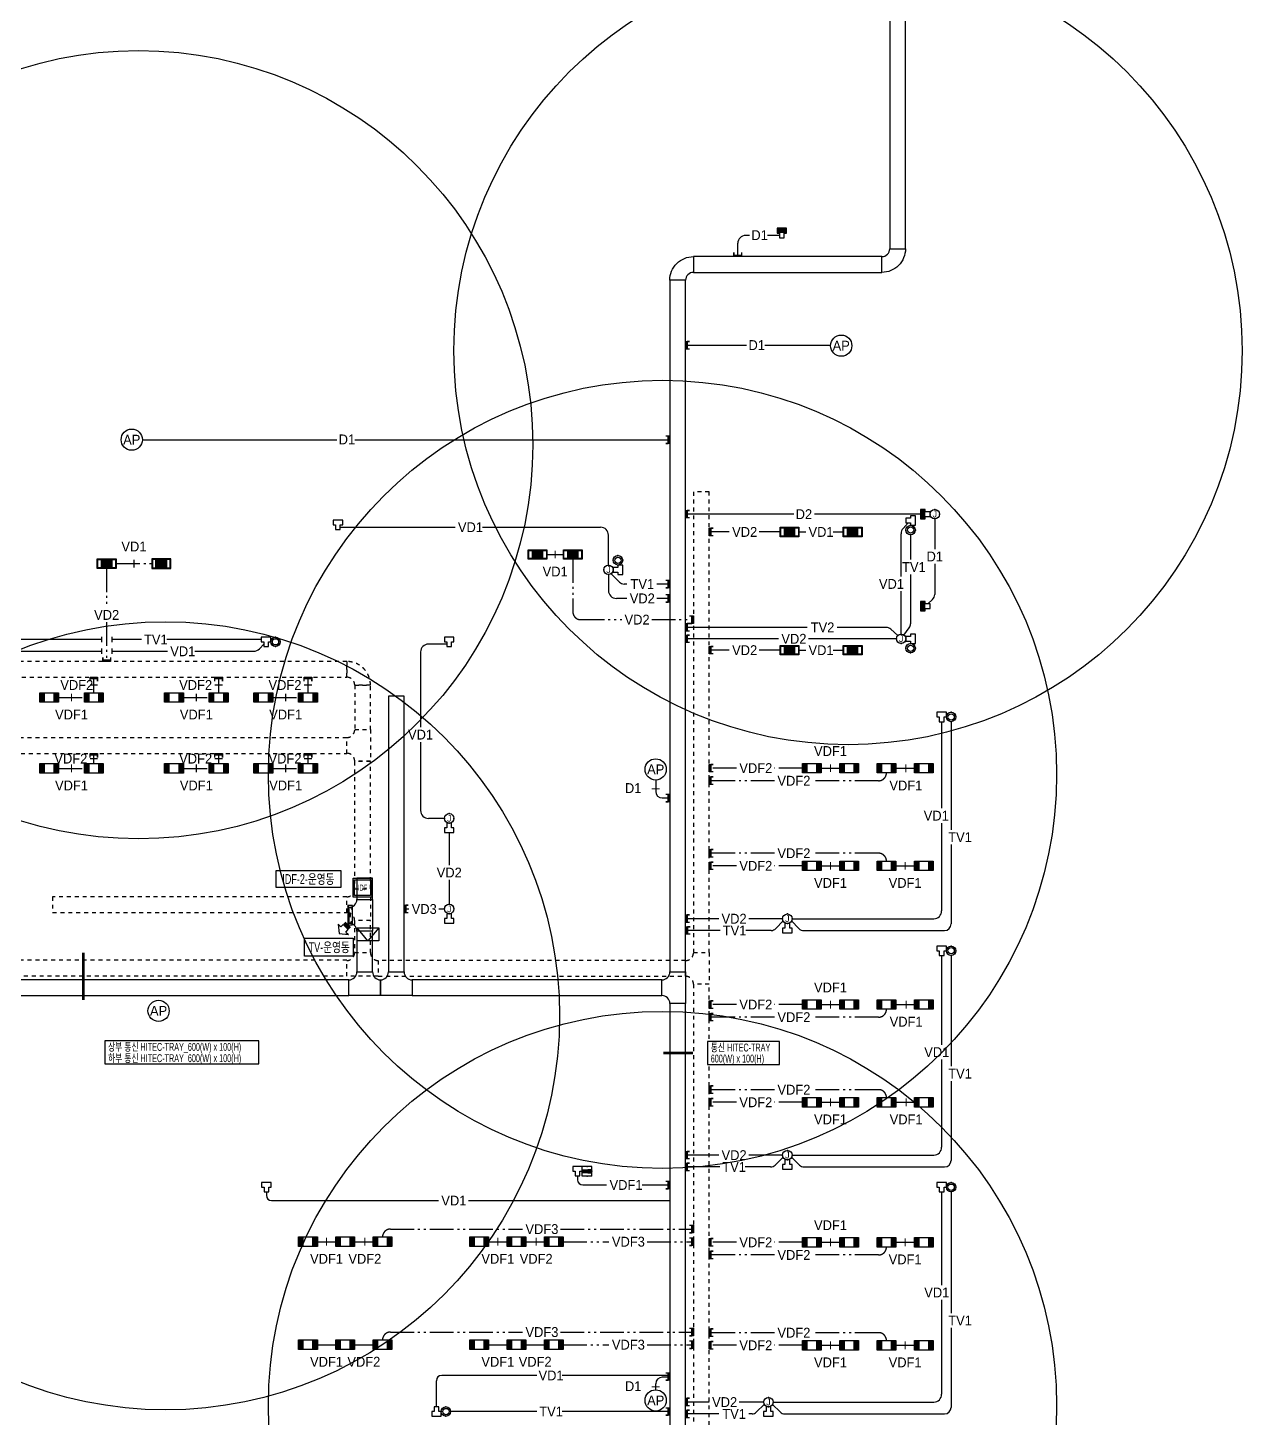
# Model space of a CAD drawing. Header units: millimetres. Extents: x 90978 to 501618, y -355196 to 882030.
# Drawn here: x 136077 to 182293, y -116468 to -63543 of the extents above; entities that cross this region are included whole.
import ezdxf
from ezdxf.enums import TextEntityAlignment as Align

# ---------------------------------------------------------------- set-up
doc = ezdxf.new("R2010")
doc.units = ezdxf.units.MM
doc.header["$LTSCALE"] = 150
doc.set_wipeout_variables(frame=1)
doc.linetypes.add('D1', pattern=[3, 1, -1, 1])
doc.linetypes.add('E6', pattern=[10, 6, -1, 0.5, -1, 0.5, -1])
doc.layers.get('0').update_dxf_attribs({"lineweight": 0})
doc.layers.get('Defpoints').update_dxf_attribs({"color": 163})
for name, color, linetype in [('------07 System Box', 6, 'Continuous'), ('------10 Telecommunication Terminal Board', 3, 'Continuous'), ('------11 Television Distribution Panel', 4, 'Continuous'), ('------13 Telecommunication Outlet', 3, 'Continuous'), ('------14 Television Outlet', 3, 'Continuous'), ('------19 Communication Etc', 3, 'Continuous'), ('-----20 General Symbol', 3, 'Continuous'), ('-----21 Embeded Wire in Ceiling or Wall', 4, 'Continuous'), ('-----22 Concealed Wire in Floor', 4, 'E6'), ('-----23 Concealed or Exposed Wire', 4, 'D1'), ('-----27 Communication Cable Tray', 2, 'Continuous'), ('-----27 Communication Cable Tray_Access Floor', 1, 'D1'), ('-----29 Indicator', 1, 'Continuous')]:
    doc.layers.add(name, color=color, linetype=linetype)
doc.styles.add('ELEC', font='')
doc.styles.get('ELEC').set_extended_font_data('Dotum')

# ---------------------------------------------------------------- blocks, each defined once
blk = doc.blocks.new('O03')
at = {"linetype": 'Continuous'}
for p, q in [((-101, 101), (101, -101)), ((-74, 127), (127, -74)), ((-48, 154), (154, -48)), ((-27, 366), (69, 270)), ((-27, 366), (321, 321)), ((69, 270), (-21, 180)), ((-21, 180), (180, -21)), ((270, 69), (180, -21)), ((270, 69), (366, -27)), ((321, 321), (366, -27))]:
    blk.add_line(p, q, dxfattribs=at)
blk = doc.blocks.new('B11')
h = blk.add_hatch(color=256)
h.dxf.hatch_style = 1
h.paths.add_polyline_path([(150, 150), (-150, 150), (-150, -150), (150, -150)])
at = {"linetype": 'Continuous'}
for points in [[(300, -150), (-300, -150), (-300, 150), (300, 150)], [(-150, 150), (150, 150), (150, -150), (-150, -150)]]:
    blk.add_lwpolyline(points, close=True, dxfattribs=at)
at = {"color": 1, "linetype": 'Continuous'}
for points in [[(-280, 130), (-170, 130), (-170, -130), (-280, -130)], [(170, 130), (280, 130), (280, -130), (170, -130)]]:
    blk.add_lwpolyline(points, close=True, dxfattribs=at)
blk = doc.blocks.new('G12')
blk.add_lwpolyline([(-300, 600), (300, 600), (300, 0), (-300, 0)], close=True)
at = {"color": 1}
blk.add_lwpolyline([(-250, 550), (250, 550), (250, 50), (-250, 50)], close=True, dxfattribs=at)
at = {"style": 'ELEC', "width": 0.6}
blk.add_text('IDF', height=200, dxfattribs=at).set_placement((0, 300), align=Align.MIDDLE)
blk = doc.blocks.new('G02')
blk.add_lwpolyline([(150, 150), (75, 150), (75, 300), (-75, 300), (-75, 150), (-150, 150), (-150, 0), (150, 0)], close=True)
blk = doc.blocks.new('G01')
blk.add_hatch(color=256).paths.add_polyline_path([(150, 150), (75, 150), (-75, 150), (-150, 150), (-150, 0), (150, 0)])
blk.add_blockref('G02', (0, 0))
blk = doc.blocks.new('O08')
blk.add_hatch(color=256).paths.add_polyline_path([(120, 51), (-120, 51), (-120, 0), (120, 0)])
blk.add_lwpolyline([(120, 127.5), (120, 0), (-120, 0), (-120, 127.5), (-120, 51), (120, 51)])
blk = doc.blocks.new('O04')
blk.add_circle((0, 0), 150)
for p in [(-150, 0), (0, 150), (150, 0), (0, -150)]:
    blk.add_point(p)
at = {"style": 'ELEC'}
blk.add_text('J', height=214, dxfattribs=at).set_placement((0, 0), align=Align.MIDDLE)
blk = doc.blocks.new('A$C69d3834d')
at = {"layer": '------19 Communication Etc', "color": 3}
blk.add_circle((404, 404), 404, dxfattribs=at)
at = {"layer": 'Defpoints'}
blk.add_circle((663, 215), 15000, dxfattribs=at)
at = {"layer": '------19 Communication Etc', "style": 'ELEC'}
blk.add_text('AP', height=375, dxfattribs=at).set_placement((404, 404, 0), align=Align.MIDDLE_CENTER)
blk = doc.blocks.new('C02-1')
at = {"layer": '------14 Television Outlet', "color": 3, "linetype": 'Continuous'}
for radius in [150, 100]:
    blk.add_circle((0, 150), radius, dxfattribs=at)
at = {"layer": '------14 Television Outlet', "color": 3}
for p in [(-150, 150), (0, 300), (0, 0), (150, 150)]:
    blk.add_point(p, dxfattribs=at)
blk = doc.blocks.new('TV-BOX')
at = {"layer": '------11 Television Distribution Panel', "color": 3}
for p, q in [((0, 0), (-200, 238)), ((200, 238), (0, 0))]:
    blk.add_line(p, q, dxfattribs=at)
blk.add_lwpolyline([(-200, 0), (-200, 238), (200, 238), (200, 0)], close=True, dxfattribs=at)
blk = doc.blocks.new('A$C2c78cba1')
at = {"layer": '------07 System Box'}
h = blk.add_hatch(color=256, dxfattribs=at)
h.dxf.hatch_style = 1
h.paths.add_polyline_path([(367, 790), (56, 790), (56, 56), (367, 56)])
h = blk.add_hatch(color=256, dxfattribs=at)
h.dxf.hatch_style = 1
h.paths.add_polyline_path([(1637, 790), (1327, 790), (1327, 56), (1637, 56)])
at = {"layer": '------07 System Box', "linetype": 'Continuous'}
for points in [[(1694, 0), (0, 0), (0, 847), (1694, 847)], [(423, 847), (1270, 847), (1270, 0), (423, 0)]]:
    blk.add_lwpolyline(points, close=True, dxfattribs=at)
at = {"layer": '------07 System Box', "color": 1, "linetype": 'Continuous'}
for points in [[(56, 790), (367, 790), (367, 56), (56, 56)], [(1327, 790), (1637, 790), (1637, 56), (1327, 56)]]:
    blk.add_lwpolyline(points, close=True, dxfattribs=at)
blk = doc.blocks.new('광포트_1')
at = {"ltscale": 0.7}
h = blk.add_hatch(color=254, dxfattribs=at)
h.dxf.hatch_style = 1
h.paths.add_polyline_path([(44, 285), (-44, 285), (-44, 159), (44, 159)])
h.paths.add_polyline_path([(44, 141), (-44, 141), (-44, 15), (44, 15)])
at = {"linetype": 'Continuous'}
for p, q in [((-150, 300), (150, 300)), ((-150, 0), (-150, 300)), ((-150, 0), (150, 0)), ((150, 0), (150, 300))]:
    blk.add_line(p, q, dxfattribs=at)
for points in [[(-44, 159), (-44, 285), (44, 285), (44, 159)], [(-44, 141), (-44, 15), (44, 15), (44, 141)]]:
    blk.add_lwpolyline(points, close=True, dxfattribs=at)
for p in [(-150, 150), (0, 285), (0, 0), (150, 150)]:
    blk.add_point(p, dxfattribs=at)

msp = doc.modelspace()

# ---------------------------------------------------------------- linework, layer by layer
at = {"layer": '------10 Telecommunication Terminal Board', "color": 1, "elevation": 0}
msp.add_lwpolyline([(148454.20455, -98881.94651), (146613.13503, -98881.94651), (146613.13503, -98200.14338), (148454.20455, -98200.14338)], close=True, dxfattribs=at)
at = {"layer": '-----21 Embeded Wire in Ceiling or Wall'}
for p, q in [((163540.84034, -71444.98305), (163395.02278, -71444.98305)), ((164683.52687, -71444.98305), (164230.79964, -71444.98305)), ((163095.02278, -72252.69588), (163095.02278, -71744.98305)), ((163431.67351, -75630), (161110.48663, -75630)), ((166629.43462, -75630), (164121.63281, -75630)), ((140436.60177, -79222.72812), (147834.95709, -79222.72812)), ((148524.91639, -79222.72812), (160510.48663, -79222.72812)), ((147970.09359, -82553.10894), (152339.70571, -82553.10894)), ((153383.80341, -82553.10894), (157875.55696, -82553.10894)), ((165227.32382, -82056.31841), (161110.48663, -82056.31841)), ((170053.57217, -82056.31847), (166011.92354, -82056.31841)), ((169583.57131, -82390.69916), (169391.25237, -82597.88556)), ((170593.572, -82236.31847), (170593.572, -83385.06447)), ((158175.55696, -83992.18955), (158175.55696, -82853.10894)), ((169311.12662, -84429.97495), (169311.12662, -82801.98189)), ((169673.57131, -82840.69916), (169673.57131, -83786.66393)), ((170593.572, -83948.3277), (170593.572, -85112.55782)), ((158175.55696, -84352.18955), (158175.55696, -84962.18955)), ((158274.66546, -84322.44768), (158595.65821, -84643.44042)), ((169673.57131, -84349.92716), (169673.57131, -86232.89287)), ((158879.30223, -84716.66373), (158772.4349, -84716.66373)), ((160449.28663, -84716.66373), (160018.04036, -84716.66373)), ((169311.12662, -86620.69766), (169311.12662, -84993.23817)), ((158879.30223, -85262.18955), (158475.55696, -85262.18955)), ((160449.28663, -85262.18955), (160018.04036, -85262.18955)), ((170323.57131, -85466.31841), (170510.49381, -85298.66829)), ((138877.42866, -86725.94976), (138877.42866, -86925.94976)), ((139277.42866, -86725.94976), (139277.42866, -86925.94976)), ((165738.9017, -86364.94764), (161110.48663, -86364.94764)), ((168745.12139, -86364.94764), (166877.63982, -86364.94764)), ((169181.51389, -86678.38315), (168915.00264, -86431.53455)), ((169420.82821, -86656.14331), (169624.34124, -86381.86077)), ((138877.42866, -86825.94976), (134518.80165, -86825.94976)), ((134518.80165, -87275.87465), (138877.42866, -87275.87465)), ((138877.42866, -87175.87465), (138877.42866, -87375.87465)), ((140407.25825, -86825.94976), (139277.42866, -86825.94976)), ((139277.42866, -87175.87465), (139277.42866, -87375.87465)), ((139277.42866, -87275.87465), (141391.73011, -87275.88612)), ((144963.00712, -86825.94976), (141372.99773, -86825.94976)), ((142435.82781, -87275.89178), (144672.2707, -87275.90391)), ((145053.00712, -87005.94976), (144892.58866, -87179.52295)), ((151023.40594, -87301.99145), (151023.40594, -90166.18433)), ((152023.40594, -87001.99145), (151323.40594, -87001.99145)), ((164649.23683, -86800.69766), (161110.48663, -86800.69766)), ((169133.57131, -86800.69766), (165787.97496, -86800.69766)), ((170855.55495, -89954.98369), (170855.55495, -93251.16576)), ((171215.55495, -89954.98369), (171215.55495, -94070.42658)), ((151023.40594, -90729.44756), (151023.40594, -93334.98162)), ((159972.91784, -92176.41205), (159972.91784, -92610)), ((160222.91784, -92860), (160510.48663, -92860)), ((151935.49448, -93634.98162), (151323.40594, -93634.98162)), ((152115.49448, -94174.98162), (152115.49448, -95417.51912)), ((170855.55495, -93814.42899), (170855.55495, -97154.98367)), ((171215.55495, -94633.68981), (171215.55495, -97654.98367)), ((152115.49448, -95980.78235), (152115.49448, -96874.66104)), ((150459.77052, -97084.98114), (150580.42051, -97084.98114)), ((151718.14099, -97084.98114), (151935.49448, -97084.98114)), ((162373.28276, -97454.98367), (161110.48662, -97454.98367)), ((162432.08619, -97903.67279), (161189.02126, -97903.67279)), ((164363.2888, -97903.67279), (163397.82568, -97903.67279)), ((164802.31804, -97454.98367), (163512.02089, -97454.98367)), ((164829.02, -97541.49498), (164540.0655, -97830.44948)), ((165135.61607, -97541.49498), (165425.88146, -97831.76037)), ((165162.31804, -97454.98367), (170555.55495, -97454.98367)), ((165602.65816, -97904.98367), (170965.55495, -97904.98367)), ((170855.55495, -98854.98369), (170855.55495, -102251.16576)), ((171215.55495, -98854.98369), (171215.55495, -103070.42658)), ((170855.55495, -102814.42899), (170855.55495, -106154.98367)), ((171215.55495, -103633.68981), (171215.55495, -106654.98367)), ((162373.28277, -106454.98367), (161110.48663, -106454.98367)), ((162414.75156, -106904.47589), (161171.68662, -106904.47589)), ((164345.95417, -106904.47589), (163380.49104, -106904.47589)), ((164802.31804, -106454.98367), (163512.02089, -106454.98367)), ((164811.68537, -106542.29808), (164522.73086, -106831.25258)), ((165152.95071, -106542.29808), (165442.413, -106831.76037)), ((165162.31804, -106454.98367), (170555.55495, -106454.98367)), ((165619.18969, -106904.98367), (170965.55495, -106904.98367)), ((156997.22117, -107243.10274), (156997.22117, -107389.54359)), ((145156.61904, -107854.98369), (145156.61904, -107984.03342)), ((157197.22117, -107589.54359), (158104.52674, -107589.54359)), ((159461.03963, -107589.54359), (160510.48663, -107589.54359)), ((170855.55495, -107854.98369), (170855.55495, -111401.74817)), ((171215.55495, -107854.98369), (171215.55495, -112470.42659)), ((145356.61904, -108184.03342), (151707.86018, -108184.03342)), ((152846.59831, -108184.03342), (160510.48663, -108184.03342)), ((170855.55495, -111965.0114), (170855.55495, -115554.98369)), ((171215.55495, -113033.68982), (171215.55495, -116054.98369)), ((155449.12173, -114840.50014), (151828.79433, -114840.50014)), ((160510.48663, -114840.50014), (156414.86122, -114840.50014)), ((151628.79433, -116034.98379), (151628.79433, -115040.50014)), ((159972.91784, -115389.0442), (159972.91784, -115159.9794)), ((160510.48663, -114909.9794), (160222.91784, -114909.9794)), ((162012.72653, -115854.98369), (161110.48663, -115854.98369)), ((164081.20556, -115854.98369), (163151.46465, -115854.98369)), ((164441.20556, -115854.98369), (170555.55495, -115854.98369)), ((155449.12173, -116214.98379), (152168.79433, -116214.98379)), ((160510.48663, -116214.98379), (156414.86122, -116214.98379)), ((162373.28276, -116304.98369), (161110.48662, -116304.98369)), ((163638.35256, -116304.98369), (163512.02089, -116304.98369)), ((164104.08376, -115942.80588), (163815.12925, -116231.76038)), ((164418.32737, -115942.80588), (164707.28188, -116231.76038)), ((164884.05857, -116304.98369), (170965.55495, -116304.98369))]:
    msp.add_line(p, q, dxfattribs=at)
for centre, radius, start, end in [((163395.02278, -71744.98305), 300, 90, 180), ((157875.55696, -82853.10894), 300, 0, 90), ((169611.12662, -82801.98189), 300, 137.131258851, 180), ((158772.4349, -84466.66373), 250, 225, 270), ((158475.55696, -84962.18955), 300, 180, 270), ((170343.572, -85112.55782, 0), 250, 311.888815926, 0), ((169423.57131, -86232.89287), 250, 323.425206264, 0), ((168745.12139, -86614.94764, 0), 250, 47.19346351, 90), ((144672.27233, -86975.90391), 300, 269.999689183, 317.255509616), ((151323.40594, -87301.99145), 300, 90, 180), ((160222.91784, -92610), 250, 180, 270), ((151323.40594, -93334.98162), 300, 180, 270), ((170555.55495, -97154.98367), 300, 270, 0), ((164363.2888, -97653.67279), 250, 270, 315), ((165602.65816, -97654.98367), 250, 225, 270), ((170965.55495, -97654.98367), 250, 270, 0), ((170555.55495, -106154.98367), 300, 270, 0), ((164345.95417, -106654.47589), 250, 270, 315), ((165619.18969, -106654.98367), 250, 225, 270), ((170965.55495, -106654.98367), 250, 270, 0), ((157197.22117, -107389.54359), 200, 180, 270), ((145356.61904, -107984.03342), 200, 180, 270), ((151828.79433, -115040.50014), 200, 90, 180), ((160222.91784, -115159.9794), 250, 90, 180), ((170555.55495, -115554.98369), 300, 270, 0), ((163638.35256, -116054.98369), 250, 270, 315), ((164884.05857, -116054.98369), 250, 225, 270), ((170965.55495, -116054.98369), 250, 270, 0)]:
    msp.add_arc(centre, radius, start, end, dxfattribs=at)
at = {"layer": '-----22 Concealed Wire in Floor'}
for p, q in [((162774.90144, -82733.10829), (162010.48663, -82733.10829)), ((164705.55538, -82733.10829), (163913.63957, -82733.10829)), ((165425.55538, -82733.10829), (165682.43581, -82733.10829)), ((166726.53351, -82733.10829), (167105.55538, -82733.10829)), ((155835.51645, -83590.98693), (156458.38434, -83590.98693)), ((139077.42866, -84119.05089), (139077.42866, -85610.29958)), ((139437.42866, -83939.05089), (140793.6821, -83939.05089)), ((156818.38434, -83770.98693), (156818.38434, -85770.98693)), ((139077.42866, -86173.56281), (139077.42866, -87664.27793)), ((157118.38434, -86070.98693), (158681.31592, -86070.98693)), ((159820.05404, -86070.98693), (161410.48663, -86070.98693)), ((162774.90144, -87233.10829), (162010.48663, -87233.10829)), ((164705.55538, -87233.10829), (163913.63957, -87233.10829)), ((165425.55538, -87233.10829), (165682.43581, -87233.10829)), ((166726.53351, -87233.10829), (167105.55538, -87233.10829)), ((138590.55538, -88853.10829), (138590.55538, -88264.27793)), ((143340.55538, -88853.10829), (143340.55538, -88264.27793)), ((146740.55538, -88853.10829), (146740.55538, -88264.27793)), ((137250.55538, -89033.10829), (138230.55538, -89033.10829)), ((142000.55538, -89033.10829), (142980.55538, -89033.10829)), ((145400.55538, -89033.10829), (146380.55538, -89033.10829)), ((138590.55538, -91553.10829), (138590.55538, -91170.58545)), ((143340.55538, -91553.10829), (143340.55538, -91170.58545)), ((146740.55538, -91553.10829), (146740.55538, -91170.58545)), ((137250.55538, -91733.10829), (138230.55538, -91733.10829)), ((142000.55538, -91733.10829), (142980.55538, -91733.10829)), ((145400.55538, -91733.10829), (146380.55538, -91733.10829)), ((163043.69384, -91723.1083), (162010.48663, -91723.1083)), ((165555.55538, -91723.1083), (164494.84717, -91723.1083)), ((166275.55538, -91723.1083), (166975.55538, -91723.1083)), ((169115.55538, -91723.1083), (169815.55538, -91723.1083)), ((164493.69384, -92203.1083), (162010.48663, -92203.1083)), ((168455.55538, -92203.1083), (165944.84717, -92203.1083)), ((164493.69384, -94963.1083), (162010.48663, -94963.1083)), ((168455.55538, -94963.1083), (165944.84717, -94963.1083)), ((163043.69384, -95443.1083), (162010.48663, -95443.1083)), ((165555.55538, -95443.1083), (164494.84717, -95443.1083)), ((166275.55538, -95443.1083), (166975.55538, -95443.1083)), ((169115.55538, -95443.1083), (169815.55538, -95443.1083)), ((163043.69384, -100723.1083), (162010.48663, -100723.1083)), ((165555.55538, -100723.1083), (164494.84717, -100723.1083)), ((166275.55538, -100723.1083), (166975.55538, -100723.1083)), ((169115.55538, -100723.1083), (169815.55538, -100723.1083)), ((164493.69384, -101203.1083), (162010.48663, -101203.1083)), ((168455.55538, -101203.1083), (165944.84717, -101203.1083)), ((164493.69384, -103963.1083), (162010.48663, -103963.1083)), ((168455.55538, -103963.1083), (165944.84717, -103963.1083)), ((163043.69384, -104443.1083), (162010.48663, -104443.1083)), ((165555.55538, -104443.1083), (164494.84717, -104443.1083)), ((166275.55538, -104443.1083), (166975.55538, -104443.1083)), ((169115.55538, -104443.1083), (169815.55538, -104443.1083)), ((149875.55538, -109269.95952), (154903.69384, -109269.95952)), ((156353.82953, -109269.95952), (161410.48663, -109269.95952)), ((147095.55538, -109749.95952), (147795.55538, -109749.95952)), ((148515.55538, -109749.95952), (149215.55538, -109749.95952)), ((153615.55538, -109749.95952), (154315.55538, -109749.95952)), ((155035.55538, -109749.95952), (155735.55538, -109749.95952)), ((156455.55538, -109749.95952), (158193.69384, -109749.95952)), ((159643.82953, -109749.95952), (161410.48663, -109749.95952)), ((163043.69384, -109773.1083), (162010.48663, -109773.1083)), ((165555.55538, -109773.1083), (164494.84717, -109773.1083)), ((166275.55538, -109773.1083), (166975.55538, -109773.1083)), ((169115.55538, -109773.1083), (169815.55538, -109773.1083)), ((164493.69384, -110253.1083), (162010.48663, -110253.1083)), ((168455.55538, -110253.1083), (165944.84717, -110253.1083)), ((149875.55538, -113189.95952), (154903.69384, -113189.95952)), ((156353.82953, -113189.95952), (161410.48663, -113189.95952)), ((164493.69384, -113213.1083), (162010.48663, -113213.1083)), ((168455.55538, -113213.1083), (165944.84717, -113213.1083)), ((147095.55538, -113669.95952), (147795.55538, -113669.95952)), ((148515.55538, -113669.95952), (149215.55538, -113669.95952)), ((153615.55538, -113669.95952), (154315.55538, -113669.95952)), ((155035.55538, -113669.95952), (155735.55538, -113669.95952)), ((156455.55538, -113669.95952), (158193.69384, -113669.95952)), ((159643.82953, -113669.95952), (161410.48663, -113669.95952)), ((163043.69384, -113693.1083), (162010.48663, -113693.1083)), ((165555.55538, -113693.1083), (164494.84717, -113693.1083)), ((166275.55538, -113693.1083), (166975.55538, -113693.1083)), ((169115.55538, -113693.1083), (169815.55538, -113693.1083))]:
    msp.add_line(p, q, dxfattribs=at)
for centre, start, end in [((157118.38434, -85770.98693), 180, 270), ((168455.55538, -91903.1083), 270, 0), ((168455.55538, -95263.1083), 0, 90), ((168455.55538, -100903.1083), 270, 0), ((168455.55538, -104263.1083), 0, 90), ((149875.55538, -109569.95952), 90, 180), ((168455.55538, -109953.1083), 270, 0), ((149875.55538, -113489.95952), 90, 180), ((168455.55538, -113513.1083), 0, 90)]:
    msp.add_arc(centre, 300, start, end, dxfattribs=at)
at = {"layer": '-----27 Communication Cable Tray', "elevation": 0}
for points in [[(169477.64875, -71952.69588), (169477.64875, -55343.8391), (168877.64875, -55343.8391), (168877.64875, -71952.69588)], [(161410.48663, -72852.69588), (168577.64875, -72852.69588), (168577.64875, -72252.69588), (161410.48663, -72252.69588)], [(161110.48663, -99482.87768), (161110.48663, -73152.69588), (160510.48663, -73152.69588), (160510.48663, -99482.87768)], [(150398.57052, -99482.87768), (150398.57052, -88987.94643), (149798.57052, -88987.94643), (149798.57052, -99482.87768)], [(149198.57052, -96723.85064), (149198.57052, -95913.10701), (148598.57052, -95913.10701), (148598.57052, -96723.85064)], [(149198.57052, -99482.87768), (149198.57052, -97923.85064), (148598.57052, -97923.85064), (148598.57052, -99482.87768)], [(127392.00566, -100382.87768), (148298.57052, -100382.87768), (148298.57052, -99782.87768), (127392.00566, -99782.87768)], [(150698.57052, -100382.87768), (160210.48663, -100382.87768), (160210.48663, -99782.87768), (150698.57052, -99782.87768)], [(160510.48663, -100682.87768), (160510.48663, -126028.6869), (161110.48663, -126028.6869), (161110.48663, -100682.87768)]]:
    msp.add_lwpolyline(points, close=True, dxfattribs=at)
for points in [[(168577.64875, -72252.69588), (168577.64875, -72252.69588, 0.4142135624), (168877.64875, -71952.69588), (168877.64875, -71952.69588), (169477.64875, -71952.69588, -0.4142135624), (168577.64875, -72852.69588)], [(161410.48663, -72852.69588), (161410.48663, -72852.69588, 0.4142135624), (161110.48663, -73152.69588), (161110.48663, -73152.69588), (160510.48663, -73152.69588, -0.4142135624), (161410.48663, -72252.69588)], [(148598.57052, -96723.85064), (149198.57052, -96723.85064), (149198.57052, -96723.85064), (149198.57052, -97923.85064), (148598.57052, -97923.85064, 0.4142135624), (148298.57052, -97623.85064), (148298.57052, -97023.85064), (148298.57052, -97023.85064, 0.4142135624)], [(149498.57052, -99782.87768), (149498.57052, -100382.87768), (149498.57052, -100382.87768), (148298.57052, -100382.87768), (148298.57052, -99782.87768, 0.4142135624), (148598.57052, -99482.87768), (149198.57052, -99482.87768), (149198.57052, -99482.87768, 0.4142135624)], [(150698.57052, -99782.87768), (150698.57052, -100382.87768), (150698.57052, -100382.87768), (149498.57052, -100382.87768), (149498.57052, -99782.87768, 0.4142135624), (149798.57052, -99482.87768), (150398.57052, -99482.87768), (150398.57052, -99482.87768, 0.4142135624)], [(160510.48663, -99482.87768), (161110.48663, -99482.87768), (161110.48663, -99482.87768), (161110.48663, -100682.87768), (160510.48663, -100682.87768, 0.4142135624), (160210.48663, -100382.87768), (160210.48663, -99782.87768), (160210.48663, -99782.87768, 0.4142135624)]]:
    msp.add_lwpolyline(points, format="xyb", close=True, dxfattribs=at)
at = {"layer": '-----27 Communication Cable Tray', "color": 1, "elevation": 0}
msp.add_lwpolyline([(148433.57052, -96956.35064), (148253.57052, -96956.35064), (148253.57052, -97691.35064), (148433.57052, -97691.35064), (148433.57052, -96956.35064)], dxfattribs=at)
at = {"layer": '-----27 Communication Cable Tray', "color": 1, "linetype": 'D1', "elevation": 0}
for points in [[(148433.57052, -96956.35064), (148253.57052, -97691.35064)], [(148433.57052, -97691.35064), (148253.57052, -96956.35064)]]:
    msp.add_lwpolyline(points, dxfattribs=at)
at = {"layer": '-----27 Communication Cable Tray', "elevation": 0}
for points in [[(148298.57052, -97001.35064), (148253.57052, -97001.35064), (148253.57052, -97646.35064), (148298.57052, -97646.35064), (148298.57052, -97001.35064)], [(148388.57052, -97068.85064), (148388.57052, -97023.85064), (148298.57052, -97023.85064), (148298.57052, -97623.85064), (148388.57052, -97623.85064), (148388.57052, -97578.85064)]]:
    msp.add_lwpolyline(points, dxfattribs=at)
at = {"layer": '-----27 Communication Cable Tray_Access Floor', "elevation": 0}
for points in [[(161410.48663, -81202.87295), (161410.48663, -98747.10637), (162010.48663, -98747.10637), (162010.48663, -81202.87295)], [(132854.63423, -88264.27793), (148218.47438, -88264.27793), (148218.47438, -87664.27793), (132854.63423, -87664.27793)], [(149118.47438, -90258.7921), (149118.47438, -88564.27793), (148518.47438, -88564.27793), (148518.47438, -90258.7921)], [(132815.70184, -91170.58545), (148218.47438, -91170.58545), (148218.47438, -90570.58545), (132815.70184, -90570.58545)], [(149115.55538, -96321.31366), (149115.55538, -91470.58545), (148515.55538, -91470.58545), (148515.55538, -96321.31366)], [(148215.55538, -96621.31366), (137020.55538, -96621.31366), (137020.55538, -97221.31366), (148215.55538, -97221.31366)], [(148515.55538, -97521.31366), (148515.55538, -98747.10637), (149115.55538, -98747.10637), (149115.55538, -97521.31366)], [(148215.55538, -99035.31301), (127828.205, -99035.31301), (127828.205, -99635.31301), (148215.55538, -99635.31301)], [(161110.48663, -99047.10637), (149415.55538, -99047.10637), (149415.55538, -99647.10637), (161110.48663, -99647.10637)], [(161410.48663, -99947.10637), (161410.48663, -126028.6869), (162010.48663, -126028.6869), (162010.48663, -99947.10637)]]:
    msp.add_lwpolyline(points, close=True, dxfattribs=at)
for points in [[(148218.47438, -88264.27793), (148218.47438, -88264.27793, -0.4142135624), (148518.47438, -88564.27793), (148518.47438, -88564.27793), (149118.47438, -88564.27793, 0.4142135624), (148218.47438, -87664.27793)], [(148218.47438, -91158.7921), (148218.47438, -90558.7921), (148218.47438, -90558.7921, 0.4142135624), (148518.47438, -90258.7921), (148518.47438, -90258.7921), (149118.47438, -90258.7921), (149118.47438, -91458.7921), (148518.47438, -91458.7921), (148518.47438, -91458.7921, 0.4142135624)], [(148215.55538, -97221.31366), (148215.55538, -96621.31366), (148215.55538, -96621.31366, 0.4142135624), (148515.55538, -96321.31366), (148515.55538, -96321.31366), (149115.55538, -96321.31366), (149115.55538, -97521.31366), (148515.55538, -97521.31366), (148515.55538, -97521.31366, 0.4142135624)], [(148515.55538, -98747.10637), (149115.55538, -98747.10637), (149115.55538, -98747.10637, 0.4142135624), (149415.55538, -99047.10637), (149415.55538, -99047.10637), (149415.55538, -99647.10637), (148215.55538, -99647.10637), (148215.55538, -99047.10637), (148215.55538, -99047.10637, 0.4142135624)], [(161110.48663, -99647.10637), (161110.48663, -99047.10637), (161110.48663, -99047.10637, 0.4142135624), (161410.48663, -98747.10637), (161410.48663, -98747.10637), (162010.48663, -98747.10637), (162010.48663, -99947.10637), (161410.48663, -99947.10637), (161410.48663, -99947.10637, 0.4142135624)]]:
    msp.add_lwpolyline(points, format="xyb", close=True, dxfattribs=at)
at = {"layer": '-----29 Indicator'}
for points in [[(140115.55538, -82789.05089, 0, 0, 0), (140115.55538, -83789.05089, 45, 45, 0), (140115.55538, -84089.05089, 0, 0, 0)], [(156146.9504, -84740.98693, 0, 0, 0), (156146.9504, -83740.98693, 45, 45, 0), (156146.9504, -83440.98693, 0, 0, 0)], [(137740.55538, -90183.10829, 0, 0, 0), (137740.55538, -89183.10829, 45, 45, 0), (137740.55538, -88883.10829, 0, 0, 0)], [(142490.55538, -90183.10829, 0, 0, 0), (142490.55538, -89183.10829, 45, 45, 0), (142490.55538, -88883.10829, 0, 0, 0)], [(145890.55538, -90183.10829, 0, 0, 0), (145890.55538, -89183.10829, 45, 45, 0), (145890.55538, -88883.10829, 0, 0, 0)], [(166625.55538, -90573.1083, 0, 0, 0), (166625.55538, -91573.1083, 45, 45, 0), (166625.55538, -91873.1083, 0, 0, 0)], [(137740.55538, -92883.10829, 0, 0, 0), (137740.55538, -91883.10829, 45, 45, 0), (137740.55538, -91583.10829, 0, 0, 0)], [(142490.55538, -92883.10829, 0, 0, 0), (142490.55538, -91883.10829, 45, 45, 0), (142490.55538, -91583.10829, 0, 0, 0)], [(145890.55538, -92883.10829, 0, 0, 0), (145890.55538, -91883.10829, 45, 45, 0), (145890.55538, -91583.10829, 0, 0, 0)], [(169493.57052, -92884.98241, 0, 0, 0), (169493.57052, -91884.98241, 45, 45, 0), (169493.57052, -91584.98241, 0, 0, 0)], [(159412.91784, -92510, 0, 0, 0), (159822.91784, -92510, 45, 45, 0), (160122.91784, -92510, 0, 0, 0)], [(166625.55538, -96593.1083, 0, 0, 0), (166625.55538, -95593.1083, 45, 45, 0), (166625.55538, -95293.1083, 0, 0, 0)], [(169465.55538, -96593.1083, 0, 0, 0), (169465.55538, -95593.1083, 45, 45, 0), (169465.55538, -95293.1083, 0, 0, 0)], [(166625.55538, -99573.1083, 0, 0, 0), (166625.55538, -100573.1083, 45, 45, 0), (166625.55538, -100873.1083, 0, 0, 0)], [(169503.57052, -101874.98241, 0, 0, 0), (169503.57052, -100874.98241, 45, 45, 0), (169503.57052, -100574.98241, 0, 0, 0)], [(166625.55538, -105593.1083, 0, 0, 0), (166625.55538, -104593.1083, 45, 45, 0), (166625.55538, -104293.1083, 0, 0, 0)], [(169503.57052, -105594.98241, 0, 0, 0), (169503.57052, -104594.98241, 45, 45, 0), (169503.57052, -104294.98241, 0, 0, 0)], [(166625.55538, -108623.1083, 0, 0, 0), (166625.55538, -109623.1083, 45, 45, 0), (166625.55538, -109923.1083, 0, 0, 0)], [(147445.55538, -110899.95952, 0, 0, 0), (147445.55538, -109899.95952, 45, 45, 0), (147445.55538, -109599.95952, 0, 0, 0)], [(148903.57052, -110901.83363, 0, 0, 0), (148903.57052, -109901.83363, 45, 45, 0), (148903.57052, -109601.83363, 0, 0, 0)], [(153965.55538, -110899.95952, 0, 0, 0), (153965.55538, -109899.95952, 45, 45, 0), (153965.55538, -109599.95952, 0, 0, 0)], [(155423.57052, -110901.83363, 0, 0, 0), (155423.57052, -109901.83363, 45, 45, 0), (155423.57052, -109601.83363, 0, 0, 0)], [(169465.55538, -110923.1083, 0, 0, 0), (169465.55538, -109923.1083, 45, 45, 0), (169465.55538, -109623.1083, 0, 0, 0)], [(166625.55538, -114843.1083, 0, 0, 0), (166625.55538, -113843.1083, 45, 45, 0), (166625.55538, -113543.1083, 0, 0, 0)], [(169465.55538, -114843.1083, 0, 0, 0), (169465.55538, -113843.1083, 45, 45, 0), (169465.55538, -113543.1083, 0, 0, 0)], [(159412.91784, -115276.34716, 0, 0, 0), (159822.91784, -115276.34716, 45, 45, 0), (160122.91784, -115276.34716, 0, 0, 0)]]:
    msp.add_lwpolyline(points, format="xyseb", dxfattribs=at)
at = {"layer": '-----29 Indicator', "elevation": 0}
for points in [[(137440.55538, -88558.69311, 0, 0, 0), (138440.55538, -88558.69311, 45, 45, 0), (138740.55538, -88558.69311, 0, 0, 0)], [(142190.55538, -88558.69311, 0, 0, 0), (143190.55538, -88558.69311, 45, 45, 0), (143490.55538, -88558.69311, 0, 0, 0)], [(145590.55538, -88558.69311, 0, 0, 0), (146590.55538, -88558.69311, 45, 45, 0), (146890.55538, -88558.69311, 0, 0, 0)], [(137440.55538, -91361.84687, 0, 0, 0), (138440.55538, -91361.84687, 45, 45, 0), (138740.55538, -91361.84687, 0, 0, 0)], [(142190.55538, -91361.84687, 0, 0, 0), (143190.55538, -91361.84687, 45, 45, 0), (143490.55538, -91361.84687, 0, 0, 0)], [(145590.55538, -91361.84687, 0, 0, 0), (146590.55538, -91361.84687, 45, 45, 0), (146890.55538, -91361.84687, 0, 0, 0)]]:
    msp.add_lwpolyline(points, format="xyseb", dxfattribs=at)

# ---------------------------------------------------------------- block references
at = {"layer": '------07 System Box', "yscale": 1.2, "zscale": 1.2, "rotation": 180}
for p, xscale in [((165065.55538, -82733.10829), 1.2), ((167465.55538, -82733.10829), 1.2), ((155475.51645, -83590.98693), 1.2), ((156818.38434, -83590.98693), 1.2), ((139077.42866, -83939.05089), 1.2), ((141153.6821, -83939.05089), -1.2), ((165065.55538, -87233.10829), 1.2), ((167465.55538, -87233.10829), 1.2)]:
    msp.add_blockref('B11', p, dxfattribs=dict(at, xscale=xscale))
at = {"layer": '------10 Telecommunication Terminal Board', "xscale": 1.2, "yscale": 1.2, "zscale": 1.2}
msp.add_blockref('G12', (148815.55538, -96633.10701), dxfattribs=at)
at = {"layer": '------13 Telecommunication Outlet'}
for name, p, xscale, yscale, zscale, rotation in [('G01', (164773.52687, -71174.98305), 1.2, 1.2, 1.2, 180), ('G01', (170053.572, -82056.31847), 1.2, 1.2, 1.2, 269.9999999999999), ('G02', (147880.09359, -82283.10894), 1.2, 1.2, 1.2, 180), ('G02', (169853.57131, -82300.69916), 1.2, 1.2, 1.2, 90), ('G02', (158715.55696, -84172.18955), 1.2, 1.2, 1.2, 89.99999999999999), ('G01', (170053.57131, -85556.31841), 1.2, 1.2, 1.2, 269.9999999999999), ('G02', (145143.00712, -86735.94976), 1.2, 1.2, 1.2, 180), ('G02', (152113.40594, -86731.99145), 1.2, 1.2, 1.2, 180), ('G02', (169853.57131, -86800.69766), 1.2, 1.2, 1.2, 90), ('G02', (170855.55495, -89594.98369), 1.2, 1.2, 1.2, 180), ('G02', (170855.55495, -98494.98369), 1.2, 1.2, 1.2, 180), ('G02', (156997.22117, -106883.10274), 1.2, 1.2, 1.2, 180), ('광포트_1', (157548.30068, -107068.64249), 1.236931687685291, 1.236931687685291, 1.236931687685291, 89.99999999999999), ('G02', (145156.61904, -107494.98369), 1.2, 1.2, 1.2, 180), ('G02', (170855.55495, -107494.98369), 1.2, 1.2, 1.2, 180)]:
    msp.add_blockref(name, p, dxfattribs=dict(at, xscale=xscale, yscale=yscale, zscale=zscale, rotation=rotation))
at = {"layer": '------13 Telecommunication Outlet', "xscale": 1.2, "yscale": 1.2, "zscale": 1.2}
for p in [(152115.49448, -94174.98162), (152115.49448, -97624.98114), (164982.31804, -97994.98367), (164982.31804, -106994.98367), (151628.79433, -116394.98379), (164261.20556, -116394.98369)]:
    msp.add_blockref('G02', p, dxfattribs=at)
at = {"layer": '------14 Television Outlet', "xscale": 1.199999999953434, "yscale": 1.199999999953434, "zscale": 1.199999999953434}
for p, rotation in [((169853.57131, -82660.69916), 90), ((158715.55696, -83812.18955), 90), ((145503.00712, -86735.94976), 180), ((169853.57131, -87160.69766), 90), ((171215.55495, -89594.98369), 180), ((171215.55495, -98494.98369), 180), ((171215.55495, -107494.98369), 180)]:
    msp.add_blockref('C02-1', p, dxfattribs=dict(at, rotation=rotation))
msp.add_blockref('C02-1', (151988.79433, -116394.98379), dxfattribs=at)
at = {"layer": '-----20 General Symbol', "xscale": 1.2, "yscale": 1.2, "zscale": 1.2}
for p in [(170593.572, -82056.31847), (158175.55696, -84172.18955), (169313.57131, -86800.69766), (152115.49448, -93634.98162), (152115.49448, -97084.98114), (164982.31804, -97454.98367), (164982.31804, -106454.98367), (164261.20556, -115854.98369)]:
    msp.add_blockref('O04', p, dxfattribs=at)
at = {"layer": '-----21 Embeded Wire in Ceiling or Wall', "xscale": 1.199999999953434, "yscale": 1.199999999953434, "zscale": 1.199999999953434}
msp.add_blockref('O08', (163095.02278, -72252.69588), dxfattribs=at)
for p, rotation in [((161110.48663, -75630), 270), ((160510.48663, -79222.72812), 89.99999999999999), ((161110.48663, -82056.31841), 270), ((160510.48663, -84716.66373), 89.99999999999999), ((160510.48663, -85262.18955), 89.99999999999999), ((161110.48663, -86364.94764), 270), ((161110.48663, -86800.69766), 270), ((160510.48663, -92860), 89.99999999999999), ((150398.57052, -97084.98114), 270), ((161110.48662, -97454.98367), 270), ((161127.82126, -97904.18057), 270), ((161110.48663, -106454.98367), 270), ((161110.48662, -106904.98367), 270), ((160510.48663, -107589.54359), 89.99999999999999), ((160510.48663, -114882.5193), 89.99999999999999), ((161110.48663, -115854.98369), 270), ((160510.48663, -116214.98379), 89.99999999999999), ((161110.48662, -116304.98369), 270)]:
    msp.add_blockref('O08', p, dxfattribs=dict(at, rotation=rotation))
at = {"layer": '-----22 Concealed Wire in Floor', "ltscale": 1.5, "xscale": 1.199999999953434, "yscale": 1.199999999953434, "zscale": 1.199999999953434}
for p, rotation in [((162010.48663, -82733.10829), 269.9999999999999), ((161410.48663, -86070.98693), 89.99999999999997), ((162010.48663, -87233.10829), 269.9999999999999), ((138590.55538, -88264.27793), 180), ((143340.55538, -88264.27793), 180), ((146740.55538, -88264.27793), 180), ((138590.55538, -91170.58545), 180), ((143340.55538, -91170.58545), 180), ((146740.55538, -91170.58545), 180), ((162010.48663, -91723.1083), 270), ((162010.48663, -92203.1083), 270), ((162010.48663, -94963.1083), 270), ((162010.48663, -95443.1083), 270), ((162010.48663, -100723.1083), 270), ((162010.48663, -101203.1083), 270), ((162010.48663, -103963.1083), 270), ((162010.48663, -104443.1083), 270), ((161410.48663, -109269.95952), 89.99999999999997), ((161410.48663, -109749.95952), 89.99999999999997), ((162010.48663, -109773.1083), 270), ((162010.48663, -110253.1083), 270), ((161410.48663, -113189.95952), 89.99999999999997), ((162010.48663, -113213.1083), 270), ((161410.48663, -113669.95952), 89.99999999999997), ((162010.48663, -113693.1083), 270)]:
    msp.add_blockref('O08', p, dxfattribs=dict(at, rotation=rotation))
msp.add_blockref('O08', (139077.42866, -87664.27793), dxfattribs=at)
at = {"layer": '-----23 Concealed or Exposed Wire'}
for p in [(166629.23392, -76046.41205), (139629.23392, -79626.41205), (159569.23392, -116196.41205)]:
    msp.add_blockref('A$C69d3834d', p, dxfattribs=at)
at = {"layer": '-----27 Communication Cable Tray', "xscale": -1, "rotation": 90}
msp.add_blockref('O03', (148253.57052, -97691.35064), dxfattribs=at)
for name, p, xscale, yscale, zscale in [('A$C2c78cba1', (136530.55538, -89213.10829), 0.4251428587433494, 0.4251428587433494, 0.4251428587433494), ('A$C2c78cba1', (138230.55538, -89213.10829), 0.4251428587433494, 0.4251428587433494, 0.4251428587433494), ('A$C2c78cba1', (141280.55538, -89213.10829), 0.4251428587433494, 0.4251428587433494, 0.4251428587433494), ('A$C2c78cba1', (142980.55538, -89213.10829), 0.4251428587433494, 0.4251428587433494, 0.4251428587433494), ('A$C2c78cba1', (144680.55538, -89213.10829), 0.4251428587433494, 0.4251428587433494, 0.4251428587433494), ('A$C2c78cba1', (146380.55538, -89213.10829), 0.4251428587433494, 0.4251428587433494, 0.4251428587433494), ('A$C2c78cba1', (136530.55538, -91913.10829), 0.4251428587433494, 0.4251428587433494, 0.4251428587433494), ('A$C2c78cba1', (138230.55538, -91913.10829), 0.4251428587433494, 0.4251428587433494, 0.4251428587433494), ('A$C2c78cba1', (141280.55538, -91913.10829), 0.4251428587433494, 0.4251428587433494, 0.4251428587433494), ('A$C2c78cba1', (142980.55538, -91913.10829), 0.4251428587433494, 0.4251428587433494, 0.4251428587433494), ('A$C2c78cba1', (144680.55538, -91913.10829), 0.4251428587433494, 0.4251428587433494, 0.4251428587433494), ('A$C2c78cba1', (146380.55538, -91913.10829), 0.4251428587433494, 0.4251428587433494, 0.4251428587433494), ('A$C2c78cba1', (165555.55538, -91903.1083), 0.4251428587433494, 0.4251428587433494, 0.4251428587433494), ('A$C2c78cba1', (166975.55538, -91903.1083), 0.4251428587433494, 0.4251428587433494, 0.4251428587433494), ('A$C2c78cba1', (168395.55538, -91903.1083), 0.4251428587433494, 0.4251428587433494, 0.4251428587433494), ('A$C2c78cba1', (169815.55538, -91903.1083), 0.4251428587433494, 0.4251428587433494, 0.4251428587433494), ('A$C2c78cba1', (165555.55538, -95623.1083), 0.4251428587433494, 0.4251428587433494, 0.4251428587433494), ('A$C2c78cba1', (166975.55538, -95623.1083), 0.4251428587433494, 0.4251428587433494, 0.4251428587433494), ('A$C2c78cba1', (168395.55538, -95623.1083), 0.4251428587433494, 0.4251428587433494, 0.4251428587433494), ('A$C2c78cba1', (169815.55538, -95623.1083), 0.4251428587433494, 0.4251428587433494, 0.4251428587433494), ('TV-BOX', (149020.28694, -98295.18308), 2.073145180375554, 2.073145180375554, 2.073145180375554), ('A$C2c78cba1', (165555.55538, -100903.1083), 0.4251428587433494, 0.4251428587433494, 0.4251428587433494), ('A$C2c78cba1', (166975.55538, -100903.1083), 0.4251428587433494, 0.4251428587433494, 0.4251428587433494), ('A$C2c78cba1', (168395.55538, -100903.1083), 0.4251428587433494, 0.4251428587433494, 0.4251428587433494), ('A$C2c78cba1', (169815.55538, -100903.1083), 0.4251428587433494, 0.4251428587433494, 0.4251428587433494), ('A$C2c78cba1', (165555.55538, -104623.1083), 0.4251428587433494, 0.4251428587433494, 0.4251428587433494), ('A$C2c78cba1', (166975.55538, -104623.1083), 0.4251428587433494, 0.4251428587433494, 0.4251428587433494), ('A$C2c78cba1', (168395.55538, -104623.1083), 0.4251428587433494, 0.4251428587433494, 0.4251428587433494), ('A$C2c78cba1', (169815.55538, -104623.1083), 0.4251428587433494, 0.4251428587433494, 0.4251428587433494), ('A$C2c78cba1', (146375.55538, -109929.95952), 0.4251428587433494, 0.4251428587433494, 0.4251428587433494), ('A$C2c78cba1', (147795.55538, -109929.95952), 0.4251428587433494, 0.4251428587433494, 0.4251428587433494), ('A$C2c78cba1', (149215.55538, -109929.95952), 0.4251428587433494, 0.4251428587433494, 0.4251428587433494), ('A$C2c78cba1', (152895.55538, -109929.95952), 0.4251428587433494, 0.4251428587433494, 0.4251428587433494), ('A$C2c78cba1', (154315.55538, -109929.95952), 0.4251428587433494, 0.4251428587433494, 0.4251428587433494), ('A$C2c78cba1', (155735.55538, -109929.95952), 0.4251428587433494, 0.4251428587433494, 0.4251428587433494), ('A$C2c78cba1', (165555.55538, -109953.1083), 0.4251428587433494, 0.4251428587433494, 0.4251428587433494), ('A$C2c78cba1', (166975.55538, -109953.1083), 0.4251428587433494, 0.4251428587433494, 0.4251428587433494), ('A$C2c78cba1', (168395.55538, -109953.1083), 0.4251428587433494, 0.4251428587433494, 0.4251428587433494), ('A$C2c78cba1', (169815.55538, -109953.1083), 0.4251428587433494, 0.4251428587433494, 0.4251428587433494), ('A$C2c78cba1', (146375.55538, -113849.95952), 0.4251428587433494, 0.4251428587433494, 0.4251428587433494), ('A$C2c78cba1', (147795.55538, -113849.95952), 0.4251428587433494, 0.4251428587433494, 0.4251428587433494), ('A$C2c78cba1', (149215.55538, -113849.95952), 0.4251428587433494, 0.4251428587433494, 0.4251428587433494), ('A$C2c78cba1', (152895.55538, -113849.95952), 0.4251428587433494, 0.4251428587433494, 0.4251428587433494), ('A$C2c78cba1', (154315.55538, -113849.95952), 0.4251428587433494, 0.4251428587433494, 0.4251428587433494), ('A$C2c78cba1', (155735.55538, -113849.95952), 0.4251428587433494, 0.4251428587433494, 0.4251428587433494), ('A$C2c78cba1', (165555.55538, -113873.1083), 0.4251428587433494, 0.4251428587433494, 0.4251428587433494), ('A$C2c78cba1', (166975.55538, -113873.1083), 0.4251428587433494, 0.4251428587433494, 0.4251428587433494), ('A$C2c78cba1', (168395.55538, -113873.1083), 0.4251428587433494, 0.4251428587433494, 0.4251428587433494), ('A$C2c78cba1', (169815.55538, -113873.1083), 0.4251428587433494, 0.4251428587433494, 0.4251428587433494)]:
    msp.add_blockref(name, p, dxfattribs=dict(xscale=xscale, yscale=yscale, zscale=zscale))

# ---------------------------------------------------------------- texts
at = {"layer": '------10 Telecommunication Terminal Board', "style": 'ELEC', "width": 0.7}
msp.add_text('TV-운영동', height=375, dxfattribs=at).set_placement((147549.02985, -98541.04494), align=Align.MIDDLE_CENTER)
at = {"layer": '-----21 Embeded Wire in Ceiling or Wall', "style": 'ELEC'}
for s, p in [('D1', (148220.65468, -79211.0049)), ('D2', (165613.0214, -82056.31841)), ('VD1', (152922.82528, -82553.10894)), ('D1', (170593.572, -83666.4293)), ('TV1', (169798.48822, -84068.02876)), ('TV1', (159462.4218, -84716.66373)), ('VD1', (168945.17056, -84711.33977)), ('VD2', (159462.4218, -85262.18955)), ('TV2', (166322.02126, -86364.94764)), ('TV1', (140948.90902, -86825.95292)), ('VD2', (165232.3564, -86800.69766)), ('VD1', (141974.84968, -87275.88928)), ('VD1', (151023.40594, -90447.54916)), ('VD1', (170650.28013, -93532.53059)), ('TV1', (171554.70286, -94351.79141)), ('VD2', (152115.49448, -95698.88395)), ('VD3', (151163.54007, -97084.98114, 0)), ('VD2', (162956.40233, -97454.98367)), ('TV1', (162973.73697, -97904.18057)), ('VD1', (170670.07667, -102532.53059)), ('TV1', (171554.70286, -103351.79141)), ('VD2', (162956.40233, -106454.98367)), ('TV1', (162956.40233, -106904.98367)), ('VDF1', (158843.8539, -107589.54359)), ('VD1', (152290.97975, -108184.03342)), ('VD1', (170670.07667, -111683.113)), ('TV1', (171554.70286, -112751.79142)), ('VD1', (155990.77251, -114840.50014)), ('VD2', (162595.84609, -115854.98369)), ('TV1', (155990.77251, -116214.98379)), ('TV1', (162956.40233, -116304.98369))]:
    msp.add_text(s, height=375, dxfattribs=at).set_placement(p, align=Align.MIDDLE_CENTER)
at = {"layer": '-----22 Concealed Wire in Floor', "ltscale": 1.5, "style": 'ELEC'}
for s, p in [('D1', (163926.53793, -71434.98305)), ('D1', (163817.3711, -75620)), ('VD2', (163358.02101, -82733.10829)), ('VD1', (166265.55538, -82733.10829)), ('VD1', (140115.55538, -83289.05089)), ('VD1', (156146.9504, -84240.98693)), ('VD2', (139077.42866, -85891.66441)), ('VD2', (159264.43548, -86070.98693)), ('VD2', (163358.02101, -87233.10829)), ('VD1', (166265.55538, -87233.10829)), ('VDF2', (137940.55538, -88558.69311)), ('VDF2', (142464.53739, -88558.69311)), ('VDF2', (145864.53739, -88558.69311)), ('VDF1', (137740.55538, -89683.10829)), ('VDF1', (142490.55538, -89683.10829)), ('VDF1', (145890.55538, -89683.10829)), ('VDF1', (166625.55538, -91073.1083)), ('VDF2', (137714.53739, -91361.84687)), ('VDF2', (142464.53739, -91361.84687)), ('VDF2', (145864.53739, -91361.84687)), ('VDF2', (163783.02101, -91723.1083)), ('VDF2', (165233.02101, -92203.1083)), ('VDF1', (137740.55538, -92383.10829)), ('VDF1', (142490.55538, -92383.10829)), ('VDF1', (145890.55538, -92383.10829)), ('D1', (159115.55538, -92483.10958)), ('VDF1', (169493.57052, -92384.98241)), ('VDF2', (163783.02101, -95443.1083)), ('VDF2', (165233.02101, -94963.1083)), ('VDF1', (166625.55538, -96093.1083)), ('VDF1', (169465.55538, -96093.1083)), ('VDF1', (166625.55538, -100073.1083)), ('VDF2', (163783.02101, -100723.1083)), ('VDF2', (165233.02101, -101203.1083)), ('VDF1', (169503.57052, -101374.98241)), ('VDF2', (163783.02101, -104443.1083)), ('VDF2', (165233.02101, -103963.1083)), ('VDF1', (166625.55538, -105093.1083)), ('VDF1', (169503.57052, -105094.98241)), ('VDF1', (166625.55538, -109123.1083)), ('VDF3', (155643.02101, -109269.95952)), ('VDF3', (158933.02101, -109749.95952)), ('VDF2', (163783.02101, -109773.1083)), ('VDF2', (165233.02101, -110253.1083)), ('VDF1', (147445.55538, -110399.95952)), ('VDF2', (148903.57052, -110401.83363)), ('VDF1', (153965.55538, -110399.95952)), ('VDF2', (155423.57052, -110401.83363)), ('VDF1', (169465.55538, -110423.1083)), ('VDF3', (155643.02101, -113189.95952)), ('VDF2', (165233.02101, -113213.1083)), ('VDF3', (158933.02101, -113669.95952)), ('VDF2', (163783.02101, -113693.1083)), ('VDF1', (147445.55538, -114319.95952)), ('VDF2', (148865.55538, -114319.95952)), ('VDF1', (153965.55538, -114319.95952)), ('VDF2', (155385.55538, -114319.95952)), ('VDF1', (166625.55538, -114343.1083)), ('VDF1', (169465.55538, -114343.1083)), ('D1', (159115.55538, -115249.45674))]:
    msp.add_text(s, height=375, dxfattribs=at).set_placement(p, align=Align.MIDDLE_CENTER)

# ---------------------------------------------------------------- wipeouts: each hides what was drawn before it
at = {"color": 1}
msp.add_wipeout([(139012.56043, -102979.47708), (144872.47902, -102979.47708), (144872.47902, -102099.47708), (139012.56043, -102099.47708)], dxfattribs=at)

# ---------------------------------------------------------------- next in the draw order: linework, layer by layer
at = {"layer": '------10 Telecommunication Terminal Board', "color": 1, "elevation": 0}
msp.add_lwpolyline([(139012.56043, -102979.47708), (144872.47902, -102979.47708), (144872.47902, -102099.47708), (139012.56043, -102099.47708)], close=True, dxfattribs=at)
at = {"layer": '-----29 Indicator'}
msp.add_lwpolyline([(139012.56043, -102539.47708, 0, 0, 0), (138174.51243, -102538.95347, 0, 0, 0), (138187.89365, -100549.29445, 100, 100, 0), (138187.89365, -98748.38159, 100, 100, 0)], format="xyseb", dxfattribs=at)

# ---------------------------------------------------------------- next in the draw order: texts
at = {"layer": '------10 Telecommunication Terminal Board', "style": 'ELEC', "width": 0.7}
for s, p in [('하부 통신 HITEC-TRAY_600(W) x 100(H)', (139132.51973, -102764.47708)), ('상부 통신 HITEC-TRAY_600(W) x 100(H)', (139132.51973, -102334.47708))]:
    msp.add_text(s, height=300, dxfattribs=at).set_placement(p, align=Align.MIDDLE_LEFT)

# ---------------------------------------------------------------- next in the draw order: wipeouts: each hides what was drawn before it
at = {"color": 1}
msp.add_wipeout([(147986.63528, -96270.112), (145526.71669, -96270.112), (145526.71669, -95620.112), (147986.63528, -95620.112)], dxfattribs=at)

# ---------------------------------------------------------------- next in the draw order: linework, layer by layer
at = {"layer": '------10 Telecommunication Terminal Board', "color": 1, "elevation": 0}
msp.add_lwpolyline([(147986.63528, -96270.112), (145526.71669, -96270.112), (145526.71669, -95620.112), (147986.63528, -95620.112)], close=True, dxfattribs=at)

# ---------------------------------------------------------------- next in the draw order: block references
at = {"layer": '-----23 Concealed or Exposed Wire'}
for p in [(159569.23392, -92176.41205), (140649.62537, -101366.09942)]:
    msp.add_blockref('A$C69d3834d', p, dxfattribs=at)

# ---------------------------------------------------------------- next in the draw order: texts
at = {"layer": '------10 Telecommunication Terminal Board', "style": 'ELEC', "width": 0.7}
msp.add_text('IDF-2-운영동', height=375, dxfattribs=at).set_placement((146756.67598, -95945.112), align=Align.MIDDLE_CENTER)

# ---------------------------------------------------------------- next in the draw order: wipeouts: each hides what was drawn before it
at = {"color": 1}
msp.add_wipeout([(161948.28329, -103003.76533), (164678.20187, -103003.76533), (164678.20187, -102123.76533), (161948.28329, -102123.76533)], dxfattribs=at).translate(0, 0, 0)

# ---------------------------------------------------------------- next in the draw order: linework, layer by layer
at = {"layer": '------10 Telecommunication Terminal Board', "color": 1, "elevation": 0}
msp.add_lwpolyline([(161948.28329, -103003.76533), (164678.20187, -103003.76533), (164678.20187, -102123.76533), (161948.28329, -102123.76533)], close=True, dxfattribs=at)
at = {"layer": '-----29 Indicator', "elevation": 0}
msp.add_lwpolyline([(161948.28329, -102563.76533, 0, 0, 0), (161398.48009, -102563.76533, 100, 100, 0), (160267.56722, -102563.76533, 100, 100, 0)], format="xyseb", dxfattribs=at)

# ---------------------------------------------------------------- next in the draw order: texts
at = {"layer": '------10 Telecommunication Terminal Board', "style": 'ELEC', "width": 0.7}
for s, p in [('600(W) x 100(H)', (162068.24258, -102778.76533, 0)), ('통신 HITEC-TRAY', (162068.24258, -102358.76533, 0))]:
    msp.add_text(s, height=300, dxfattribs=at).set_placement(p, align=Align.MIDDLE_LEFT)

doc.saveas('drawing.dxf')
